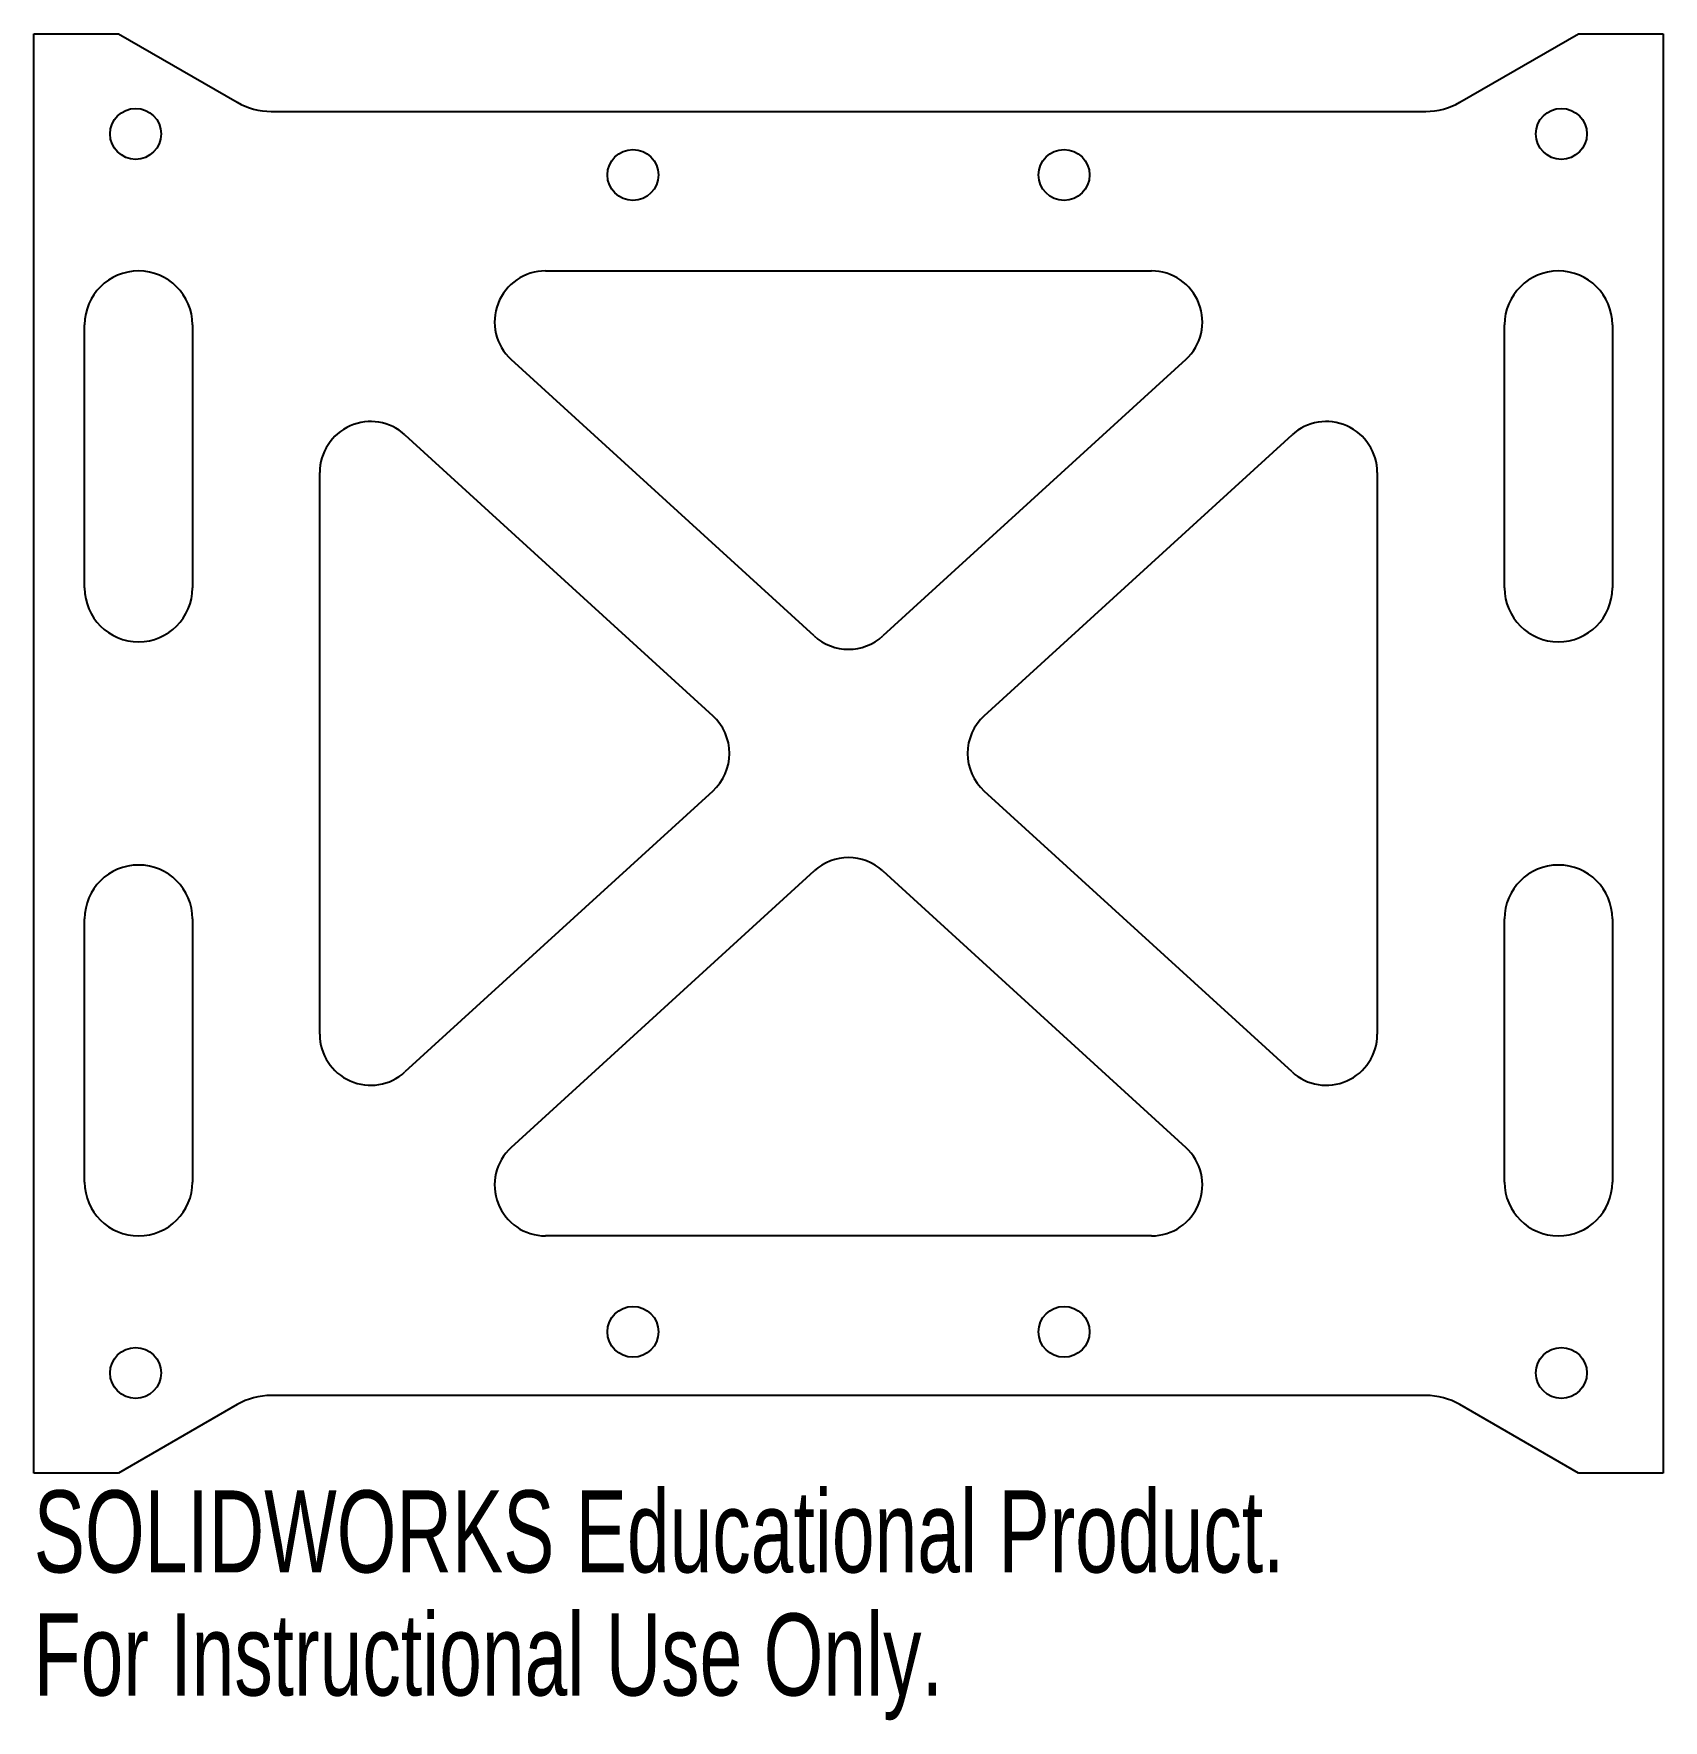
# Model space of a CAD drawing. Header units: millimetres. Extents: x -48 to 48, y -57 to 42.4.
import ezdxf

# ---------------------------------------------------------------- set-up
doc = ezdxf.new("R2010")
doc.units = ezdxf.units.MM
doc.styles.add('SLDTEXTSTYLE0', font='TXT', dxfattribs={"width": 0.7})

msp = doc.modelspace()

# ---------------------------------------------------------------- linework, layer by layer
at = {"color": 7, "linetype": 'Continuous', "lineweight": 25}
for p, q in [((-48, 42.4), (-43, 42.4)), ((-48, -42.4), (-48, 42.4)), ((-43, 42.4), (-36.009, 38.364)), ((36.009, 38.364), (43, 42.4)), ((43, 42.4), (48, 42.4)), ((48, 42.4), (48, -42.4)), ((-34.009, 37.828), (34.009, 37.828)), ((-17.848, 28.425), (17.848, 28.425)), ((-45, 9.75), (-45, 25.25)), ((-38.65, 25.25), (-38.65, 9.75)), ((38.65, 9.75), (38.65, 25.25)), ((45, 25.25), (45, 9.75)), ((-2.022, 6.922), (-19.871, 23.209)), ((19.871, 23.209), (2.022, 6.922)), ((-26.128, 18.766), (-7.992, 2.216)), ((7.992, 2.216), (26.128, 18.766)), ((-31.15, -16.549), (-31.15, 16.549)), ((31.15, 16.549), (31.15, -16.549)), ((-7.992, -2.216), (-26.128, -18.766)), ((26.128, -18.766), (7.992, -2.216)), ((-19.871, -23.209), (-2.022, -6.922)), ((2.022, -6.922), (19.871, -23.209)), ((-45, -25.25), (-45, -9.75)), ((-38.65, -9.75), (-38.65, -25.25)), ((38.65, -25.25), (38.65, -9.75)), ((45, -9.75), (45, -25.25)), ((17.848, -28.425), (-17.848, -28.425)), ((-36.009, -38.364), (-43, -42.4)), ((34.009, -37.828), (-34.009, -37.828)), ((43, -42.4), (36.009, -38.364)), ((-43, -42.4), (-48, -42.4)), ((48, -42.4), (43, -42.4))]:
    msp.add_line(p, q, dxfattribs=at)
for centre in [(-42, 36.5), (42, 36.5), (-12.7, 34.078), (12.7, 34.078), (-12.7, -34.078), (12.7, -34.078), (-42, -36.5), (42, -36.5)]:
    msp.add_circle(centre, 1.5, dxfattribs=at)
for centre, radius, start, end in [((-34.009, 41.828), 4, 240, 270), ((34.009, 41.828), 4, 270, 300), ((-41.825, 25.25), 3.175, 0, 180), ((-17.848, 25.425), 3, 90, 227.61892), ((17.848, 25.425), 3, 312.38108, 90), ((41.825, 25.25), 3.175, 0, 180), ((-28.15, 16.549), 3, 47.61892, 180), ((28.15, 16.549), 3, 0, 132.38108), ((-41.825, 9.75), 3.175, 180, 0), ((41.825, 9.75), 3.175, 180, 0), ((0, 9.138), 3, 227.61892, 312.38108), ((-10.014, 0), 3, 312.38108, 47.61892), ((10.014, 0), 3, 132.38108, 227.61892), ((-41.825, -9.75), 3.175, 0, 180), ((0, -9.138), 3, 47.61892, 132.38108), ((41.825, -9.75), 3.175, 0, 180), ((-28.15, -16.549), 3, 180, 312.38108), ((28.15, -16.549), 3, 227.61892, 0), ((-17.848, -25.425), 3, 132.38108, 270), ((17.848, -25.425), 3, 270, 47.61892), ((-41.825, -25.25), 3.175, 180, 0), ((41.825, -25.25), 3.175, 180, 0), ((-34.009, -41.828), 4, 90, 120), ((34.009, -41.828), 4, 60, 90)]:
    msp.add_arc(centre, radius, start, end, dxfattribs=at)

# ---------------------------------------------------------------- texts
at = {"color": 7, "linetype": 'Continuous', "char_height": 4.83362, "attachment_point": 1, "style": 'SLDTEXTSTYLE0'}
for s, insert in [('SOLIDWORKS Educational Product.', (-48, -43.42)), ('For Instructional Use Only.', (-48, -50.67))]:
    msp.add_mtext(s, dxfattribs=dict(at, insert=insert))

doc.saveas('drawing.dxf')
